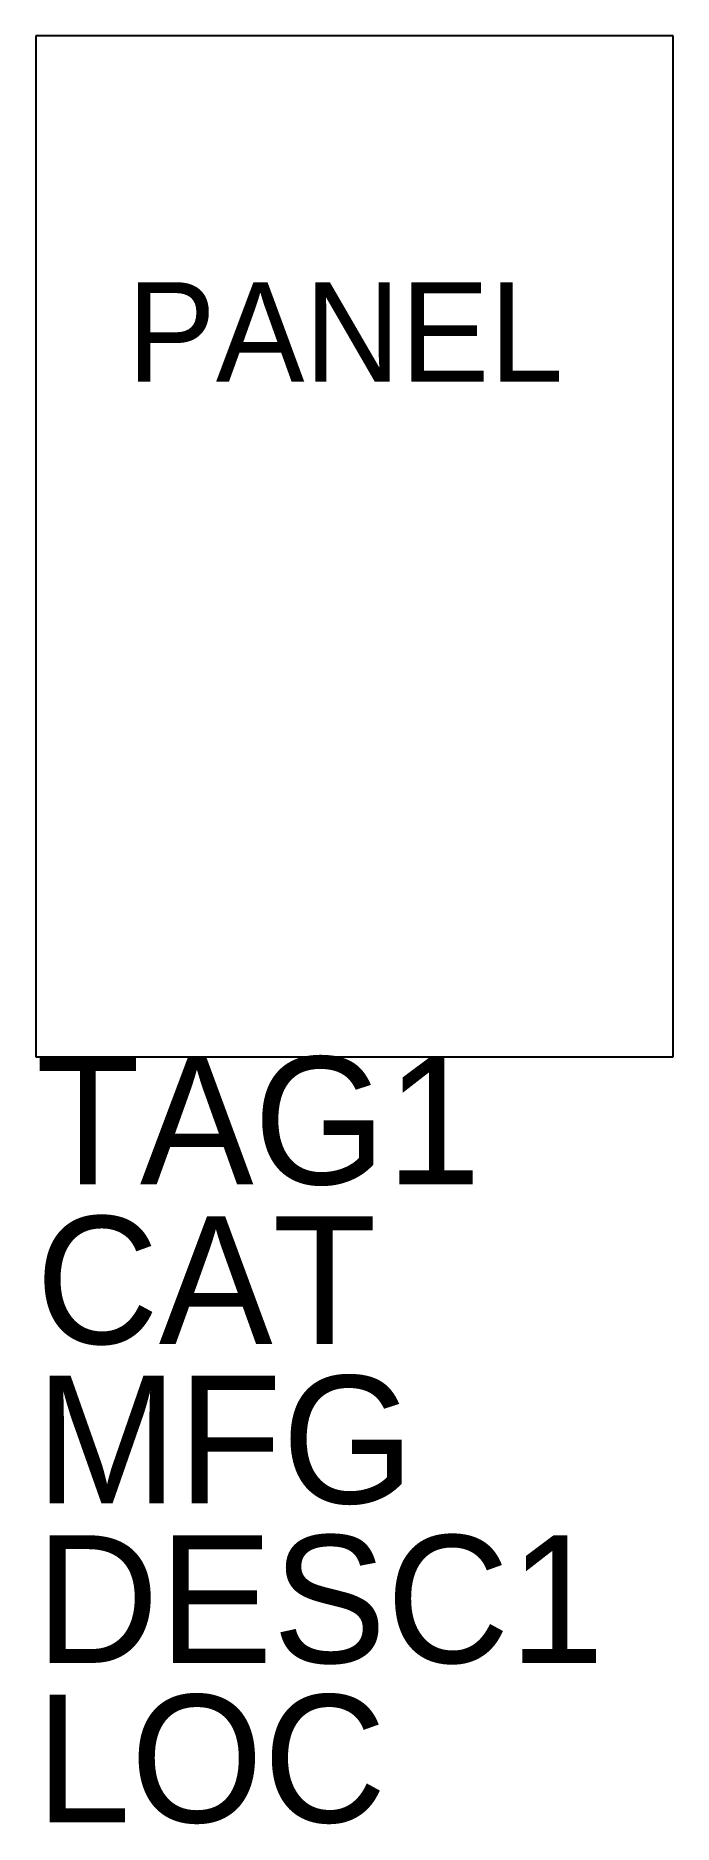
# Model space of a CAD drawing. Extents: x -0.24 to 0.38, y -1.25 to 0.5.
import ezdxf

# ---------------------------------------------------------------- set-up
doc = ezdxf.new("R2010")
doc.units = 0
doc.layers.get('0').update_dxf_attribs({"linetype": 'CONTINUOUS'})

msp = doc.modelspace()

# ---------------------------------------------------------------- linework, layer by layer
for p, q in [((-0.2435, 0.5), (-0.2435, -0.5)), ((0.3815, 0.5), (-0.2435, 0.5)), ((0.3815, -0.5), (0.3815, 0.5)), ((-0.2435, -0.5), (0.3815, -0.5))]:
    msp.add_line(p, q)

# ---------------------------------------------------------------- texts
for tag, p in [('TAG1', (-0.2435, -0.625)), ('CAT', (-0.2435, -0.78125)), ('MFG', (-0.2435, -0.9375)), ('DESC1', (-0.2435, -1.09375)), ('LOC', (-0.2435, -1.25))]:
    msp.add_attdef(tag, p, '', height=0.125)
at = {"layer": '0.0'}
msp.add_text('PANEL', height=0.0975, dxfattribs=at).set_placement((-0.1539, 0.1611))

doc.saveas('drawing.dxf')
